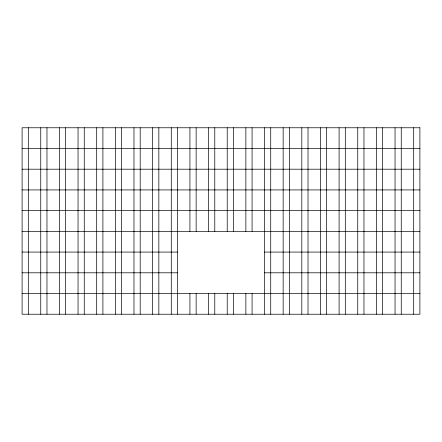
<?xml version="1.0" encoding="UTF-8"?>
<svg xmlns="http://www.w3.org/2000/svg" width="442" height="442" viewBox="0 0 442 442"><rect width="100%" height="100%" fill="white"/><g stroke="black" fill="none" stroke-linecap="round" stroke-linejoin="round"><path stroke-width="0.66" d="M22.1 148.484L419.9 148.484M22.1 169.203L419.9 169.203M22.1 189.922L419.9 189.922M22.1 210.641L419.9 210.641M22.1 231.359L419.9 231.359M22.1 252.078L177.491 252.078M264.509 252.078L419.9 252.078M22.1 272.797L177.491 272.797M264.509 272.797L419.9 272.797M22.1 293.516L419.9 293.516M413.684 127.766L413.684 314.234M401.253 127.766L401.253 314.234M395.037 127.766L395.037 314.234M382.606 127.766L382.606 314.234M376.391 127.766L376.391 314.234M363.959 127.766L363.959 314.234M357.744 127.766L357.744 314.234M345.312 127.766L345.312 314.234M339.097 127.766L339.097 314.234M326.666 127.766L326.666 314.234M320.45 127.766L320.45 314.234M308.019 127.766L308.019 314.234M301.803 127.766L301.803 314.234M289.372 127.766L289.372 314.234M283.156 127.766L283.156 314.234M270.725 127.766L270.725 314.234M264.509 127.766L264.509 314.234M252.078 127.766L252.078 231.359M252.078 293.516L252.078 314.234M245.862 127.766L245.862 231.359M245.862 293.516L245.862 314.234M233.431 127.766L233.431 231.359M233.431 293.516L233.431 314.234M227.216 127.766L227.216 231.359M227.216 293.516L227.216 314.234M214.784 127.766L214.784 231.359M214.784 293.516L214.784 314.234M208.569 127.766L208.569 231.359M208.569 293.516L208.569 314.234M196.137 127.766L196.137 231.359M196.137 293.516L196.137 314.234M189.922 127.766L189.922 231.359M189.922 293.516L189.922 314.234M177.491 127.766L177.491 314.234M171.275 127.766L171.275 314.234M158.844 127.766L158.844 314.234M152.628 127.766L152.628 314.234M140.197 127.766L140.197 314.234M133.981 127.766L133.981 314.234M121.55 127.766L121.55 314.234M115.334 127.766L115.334 314.234M102.903 127.766L102.903 314.234M96.688 127.766L96.688 314.234M84.256 127.766L84.256 314.234M78.041 127.766L78.041 314.234M65.609 127.766L65.609 314.234M59.394 127.766L59.394 314.234M46.962 127.766L46.962 314.234M40.747 127.766L40.747 314.234M28.316 127.766L28.316 314.234M419.9 127.766L22.1 127.766L22.1 314.234L419.9 314.234L419.9 127.766"/></g></svg>
